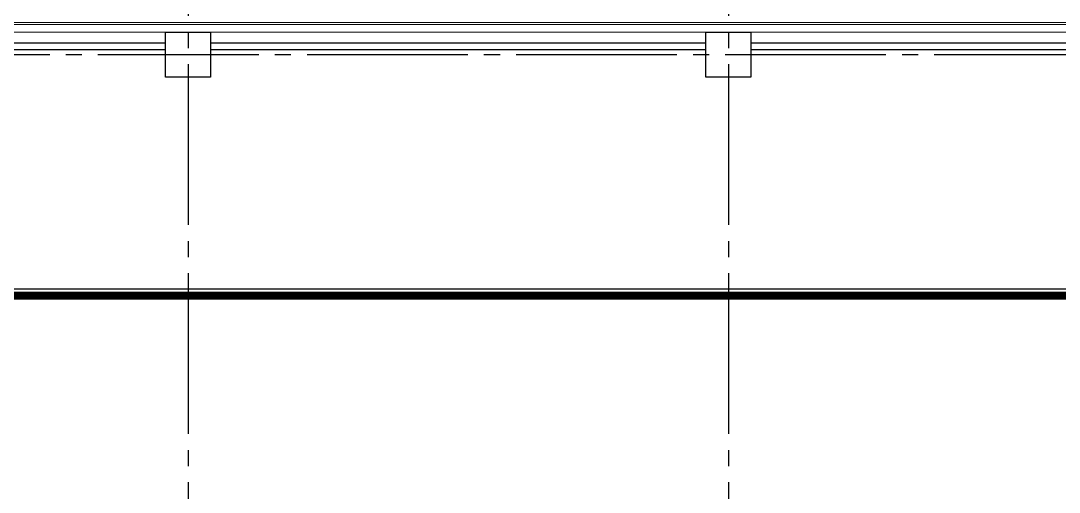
# Model space of a CAD drawing. Header units: millimetres. Extents: x -960 to 41501, y -1010 to 11880.
# Drawn here: x 8260 to 9874, y 8319 to 9052 of the extents above; entities that cross this region are included whole.
import ezdxf
from ezdxf.enums import TextEntityAlignment as Align
from ezdxf.lldxf.tags import DXFTag

# ---------------------------------------------------------------- set-up
doc = ezdxf.new("R2010")
doc.units = ezdxf.units.MM
doc.header["$LTSCALE"] = 100
doc.linetypes.add('188K-SM-03-F10-ARCH-PA-Y2257103$0$DASHED', pattern=[19.05, 12.7, -6.35])
doc.linetypes.add('X-S-FAB-L10$0$COL-CEN-LIN', pattern=[3.25, 2.5, -0.25, 0.25, -0.25])
for name, color, linetype in [('0-xref', 7, 'Continuous'), ('188K-SM-03-F10-ARCH-PA-Y2257103$0$K-P1S-4.2-單抗', 3, 'Continuous'), ('188K-SM-03-F10-ARCH-PA-Y2257103$0$K-岩棉 2hr 7.5-非抗', 14, 'Continuous'), ('188K-SM-03-F10-ARCH-PA-Y2257103$0$K-貼白鐵-1.5', 6, '188K-SM-03-F10-ARCH-PA-Y2257103$0$DASHED'), ('X-S-FAB-L10$0$0-DIM-TXT', 8, 'Continuous'), ('X-S-FAB-L10$0$A-WALL-EX', 8, 'Continuous'), ('X-S-FAB-L10$0$BLOCK', 8, 'Continuous'), ('X-S-FAB-L10$0$CCL', 8, 'X-S-FAB-L10$0$COL-CEN-LIN'), ('X-S-FAB-L10$0$COL-S', 8, 'Continuous')]:
    doc.layers.add(name, color=color, linetype=linetype)
doc.styles.add('188K-SM-03-F10-ARCH-PA-Y2257103$0$Standard', font='txt.shx', dxfattribs={"bigfont": 'chineset.shx'})
doc.styles.add('X-S-FAB-L10$0$CHINA', font='simplex.shx', dxfattribs={"width": 0.75, "bigfont": 'chineset.shx'})
doc.styles.add('X-S-FAB-L10$0$Standard', font='', dxfattribs={"width": 0.8})
doc.styles.add('X-S-FAB-L10$0$TG_NOTE_TEXT', font='simplex.shx', dxfattribs={"width": 0.75, "bigfont": 'chineset.shx'})
doc.styles.get('X-S-FAB-L10$0$Standard').set_extended_font_data('Microsoft JhengHei')
tags = doc.linetypes.add('188K-SM-03-F10-ARCH-PA-Y2257103$0$S.P_LINE', pattern='A,12.7,-5.08,["S.P",188K-SM-03-F10-ARCH-PA-Y2257103$0$Standard,S=4,R=0,X=-2.54,Y=-1.27],-6.35', length=24.13).pattern_tags.tags
tags[6] = DXFTag(74, 10)

# ---------------------------------------------------------------- blocks, each defined once
blk = doc.blocks.new('X-S-FAB-L10$0$FAB2-L05')
at = {"layer": 'X-S-FAB-L10$0$CCL'}
for p, q in [((-17640, 11005), (-17640, 0)), ((-16800, 11005), (-16800, 0)), ((-26880, 9720), (1210, 9720))]:
    blk.add_line(p, q, dxfattribs=at)
at = {"layer": 'X-S-FAB-L10$0$COL-S'}
for points in [[(-17675, 9755), (-17605, 9755), (-17605, 9685), (-17675, 9685)], [(-16835, 9755), (-16765, 9755), (-16765, 9685), (-16835, 9685)]]:
    blk.add_lwpolyline(points, close=True, dxfattribs=at)
blk = doc.blocks.new('X-S-FAB-L10')
at = {"layer": 'X-S-FAB-L10$0$A-WALL-EX', "lineweight": 0}
blk.add_line((7705, 9046.5), (12670, 9046.5), dxfattribs=at)
at = {"layer": 'X-S-FAB-L10$0$A-WALL-EX', "lineweight": 0, "flags": 128}
for points in [[(12670, 9050), (7705, 9050)], [(7705, 9050), (12670, 9050)], [(7705, 9050), (12670, 9050)], [(7705, 9050), (12670, 9050)], [(7705, 9050), (12670, 9050)], [(7705, 9050), (12670, 9050)], [(7705, 9050), (12670, 9050)], [(7705, 9050), (12670, 9050)], [(7705, 9035), (12685, 9035)]]:
    blk.add_lwpolyline(points, dxfattribs=at)
at = {"layer": 'X-S-FAB-L10$0$COL-S'}
for p, q in [((8485, 9035), (8555, 9035)), ((8485, 8965), (8485, 9035)), ((8555, 9035), (8555, 8965)), ((9325, 9035), (9395, 9035)), ((9325, 8965), (9325, 9035)), ((9395, 9035), (9395, 8965)), ((8555, 8965), (8485, 8965)), ((9395, 8965), (9325, 8965))]:
    blk.add_line(p, q, dxfattribs=at)
at = {"layer": 'X-S-FAB-L10$0$BLOCK'}
blk.add_blockref('X-S-FAB-L10$0$FAB2-L05', (26160, -720), dxfattribs=at)
at = {"style": 'X-S-FAB-L10$0$TG_NOTE_TEXT', "width": 0.5, "flags": 1}
for p in [(7463.3, 9020), (18268.3, 8649), (11197.8, 4800.2), (16485.8, 4800.2), (25420.3, 2635), (13360, 320, 0), (7463.3, -33.3)]:
    blk.add_attdef('WH', text='', height=20, dxfattribs=at).set_placement(p, align=Align.BOTTOM_LEFT)
at = {"width": 0.5}
for style, p in [('X-S-FAB-L10$0$TG_NOTE_TEXT', (7585, 9020)), ('X-S-FAB-L10$0$TG_NOTE_TEXT', (18390, 8649)), ('X-S-FAB-L10$0$TG_NOTE_TEXT', (11117.5, 4813.5)), ('X-S-FAB-L10$0$TG_NOTE_TEXT', (16607.5, 4813.5)), ('X-S-FAB-L10$0$TG_NOTE_TEXT', (25350, 2635)), ('X-S-FAB-L10$0$Standard', (13129.4, 325, 0)), ('X-S-FAB-L10$0$TG_NOTE_TEXT', (7585, -20))]:
    blk.add_attdef('DESC', text='', height=10, dxfattribs=dict(at, style=style)).set_placement(p, align=Align.BOTTOM_LEFT)
for tag, style, p in [('TYPE', 'X-S-FAB-L10$0$TG_NOTE_TEXT', (7619.3, 9020)), ('NO', 'X-S-FAB-L10$0$TG_NOTE_TEXT', (7650.1, 9020)), ('TYPE', 'X-S-FAB-L10$0$TG_NOTE_TEXT', (18424.2, 8649)), ('NO', 'X-S-FAB-L10$0$TG_NOTE_TEXT', (18455, 8649)), ('NO', 'X-S-FAB-L10$0$TG_NOTE_TEXT', (11088.6, 4813.5)), ('TYPE', 'X-S-FAB-L10$0$TG_NOTE_TEXT', (11151.8, 4813.5)), ('TYPE', 'X-S-FAB-L10$0$TG_NOTE_TEXT', (16641.8, 4813.5)), ('NO', 'X-S-FAB-L10$0$TG_NOTE_TEXT', (16672.6, 4813.5)), ('NO', 'X-S-FAB-L10$0$TG_NOTE_TEXT', (25313, 2635)), ('TYPE', 'X-S-FAB-L10$0$TG_NOTE_TEXT', (25350, 2635)), ('NO', 'X-S-FAB-L10$0$Standard', (13100, 320, 0)), ('TYPE', 'X-S-FAB-L10$0$Standard', (13129.4, 320, 0)), ('TYPE', 'X-S-FAB-L10$0$TG_NOTE_TEXT', (7619.3, -20)), ('NO', 'X-S-FAB-L10$0$TG_NOTE_TEXT', (7650.1, -20))]:
    blk.add_attdef(tag, text='', height=10, dxfattribs=dict(at, style=style)).set_placement(p, align=Align.BOTTOM_RIGHT)
for rotation, style, p in [(180, 'X-S-FAB-L10$0$Standard', (317.6, 7480)), (180, 'X-S-FAB-L10$0$Standard', (1217.6, 7480)), (90, 'X-S-FAB-L10$0$TG_NOTE_TEXT', (24310, 3647.5)), (270, 'X-S-FAB-L10$0$TG_NOTE_TEXT', (17080, 1605))]:
    blk.add_attdef('DESC', text='', height=10, rotation=rotation, dxfattribs=dict(at, style=style)).set_placement(p, align=Align.BOTTOM_LEFT)
for tag, rotation, style, p in [('TYPE', 180, 'X-S-FAB-L10$0$Standard', (317.6, 7480)), ('NO', 180, 'X-S-FAB-L10$0$Standard', (347, 7480)), ('TYPE', 180, 'X-S-FAB-L10$0$Standard', (1217.6, 7480)), ('NO', 180, 'X-S-FAB-L10$0$Standard', (1247, 7480)), ('TYPE', 90, 'X-S-FAB-L10$0$TG_NOTE_TEXT', (24310, 3647.5)), ('NO', 90, 'X-S-FAB-L10$0$TG_NOTE_TEXT', (24310, 3610.5)), ('TYPE', 270, 'X-S-FAB-L10$0$TG_NOTE_TEXT', (17080, 1605)), ('NO', 270, 'X-S-FAB-L10$0$TG_NOTE_TEXT', (17080, 1573))]:
    blk.add_attdef(tag, text='', height=10, rotation=rotation, dxfattribs=dict(at, style=style)).set_placement(p, align=Align.BOTTOM_RIGHT)
at = {"style": 'X-S-FAB-L10$0$TG_NOTE_TEXT', "width": 0.5, "flags": 1}
for rotation, p in [(180, (43, 7480)), (180, (943, 7480)), (90, (24310, 3717.8)), (270, (17080, 1711.7))]:
    blk.add_attdef('WH', text='', height=20, rotation=rotation, dxfattribs=at).set_placement(p, align=Align.BOTTOM_LEFT)
at = {"layer": 'X-S-FAB-L10$0$0-DIM-TXT', "style": 'X-S-FAB-L10$0$CHINA', "width": 0.75}
for p in [(667.4, 7855.1, -2689.4), (22627.4, 6728.8), (25644.7, 6728.8), (24778.8, 5569.1), (1118.3, 4980), (417.8, 4594.6), (23874.8, 4355), (22927.4, 4330.1), (23749.9, 3901.4), (417.8, 3765.2), (1118.3, 3730), (417.8, 3115.8), (536.9, 2227.8), (16909, 1782.7), (888.4, 880.5), (16977.4, 750), (18878.8, 750), (25641.2, 553.2), (21364, 526.9)]:
    blk.add_attdef('HIG', text='', height=80, dxfattribs=at).set_placement(p, align=Align.MIDDLE_LEFT)
blk = doc.blocks.new('188K-SM-03-F10-ARCH-PA-Y2257103')
at = {"layer": '188K-SM-03-F10-ARCH-PA-Y2257103$0$K-P1S-4.2-單抗'}
for p, q in [((15195, 8635, 0), (7525, 8635, 0)), ((15195, 8630, 0), (7525, 8630, 0))]:
    blk.add_line(p, q, dxfattribs=at)
at = {"layer": '188K-SM-03-F10-ARCH-PA-Y2257103$0$K-岩棉 2hr 7.5-非抗'}
for p, q in [((8485, 9017.5, 0), (7715, 9017.5, 0)), ((9325, 9017.5, 0), (8555, 9017.5, 0)), ((10165, 9017.5, 0), (9395, 9017.5, 0)), ((8485, 9007.5, 0), (7715, 9007.5, 0)), ((9325, 9007.5, 0), (8555, 9007.5, 0)), ((10165, 9007.5, 0), (9395, 9007.5, 0))]:
    blk.add_line(p, q, dxfattribs=at)
at = {"layer": '188K-SM-03-F10-ARCH-PA-Y2257103$0$K-貼白鐵-1.5', "linetype": '188K-SM-03-F10-ARCH-PA-Y2257103$0$S.P_LINE', "ltscale": 0.09, "const_width": 12, "elevation": 0}
blk.add_lwpolyline([(1780, 8625), (2586.8, 8625), (2586.8, 8540), (2686.8, 8540), (2686.8, 8625), (3430, 8625), (3430, 8540), (3530, 8540), (3530, 8625), (4270, 8625), (4270, 8540), (4370, 8540), (4370, 8625), (17575, 8625), (17575, 8609), (18917.5, 8609), (18917.5, 8575), (19320, 8575)], dxfattribs=at)

msp = doc.modelspace()

# ---------------------------------------------------------------- block references
msp.add_blockref('188K-SM-03-F10-ARCH-PA-Y2257103', (0, 0))
at = {"layer": '0-xref'}
msp.add_blockref('X-S-FAB-L10', (0, 0), dxfattribs=at)

doc.saveas('drawing.dxf')
